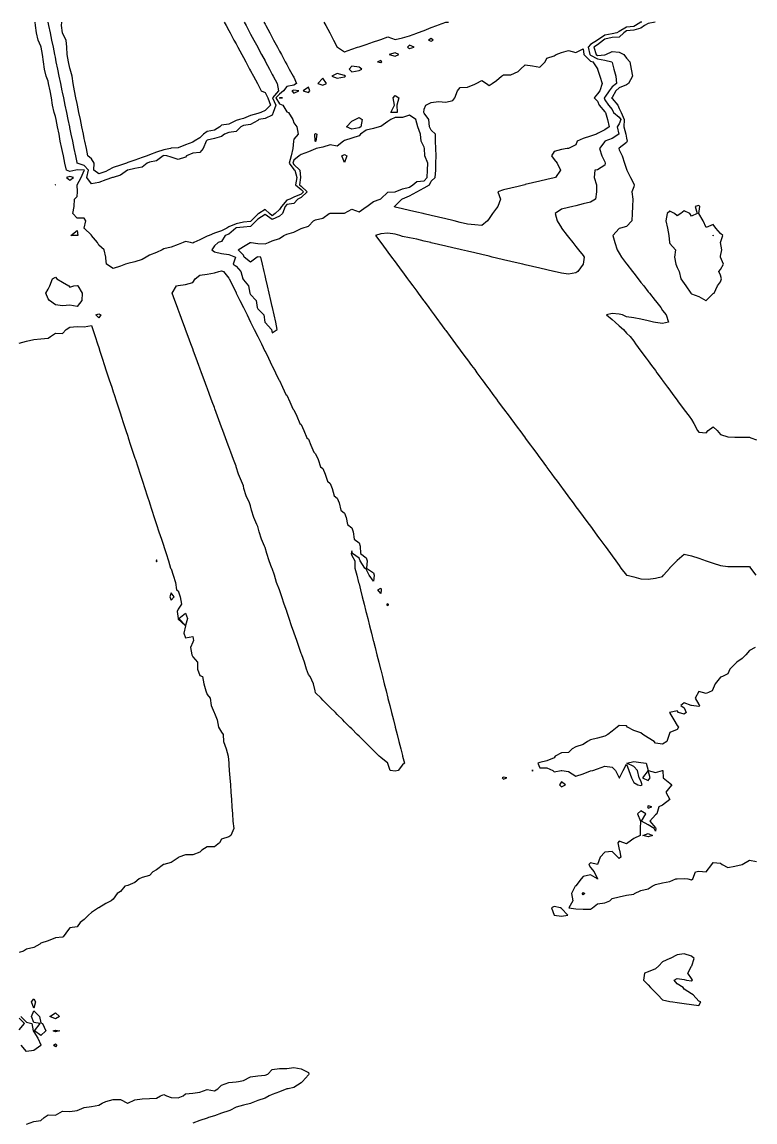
# Model space of a CAD drawing. Header units: metres. Extents: x 2681030 to 2681330, y 1246000 to 1246290.
# Drawn here: x 2681079.9 to 2681130.6, y 1246213.9 to 1246290 of the extents above; entities that cross this region are included whole.
import ezdxf

# ---------------------------------------------------------------- set-up
doc = ezdxf.new("R2010")
doc.units = ezdxf.units.M
doc.layers.add('BASIS_HOEHENLINIEN', color=8, linetype='Continuous')

msp = doc.modelspace()

# ---------------------------------------------------------------- linework, layer by layer
at = {"layer": 'BASIS_HOEHENLINIEN'}
for points, elevation in [([(2681096.67, 1246290), (2681096.75, 1246289.851), (2681096.804, 1246289.75), (2681097.073, 1246289.25), (2681097.25, 1246288.922), (2681097.343, 1246288.75), (2681097.612, 1246288.25), (2681097.75, 1246287.993), (2681097.881, 1246287.75), (2681098.15, 1246287.25), (2681098.25, 1246287.064), (2681098.419, 1246286.75), (2681098.688, 1246286.25), (2681098.75, 1246286.188), (2681098.93, 1246285.75), (2681098.75, 1246285.64), (2681098.25, 1246285.541), (2681098.025, 1246285.25), (2681097.75, 1246285.017), (2681097.506, 1246284.75), (2681097.75, 1246284.347), (2681097.992, 1246284.25), (2681098.25, 1246283.788), (2681098.378, 1246283.75), (2681098.679, 1246283.25), (2681098.75, 1246283.023), (2681098.95, 1246282.75), (2681099.05, 1246282.25), (2681098.75, 1246281.894), (2681098.718, 1246281.75), (2681098.672, 1246281.25), (2681098.567, 1246280.75), (2681098.41, 1246280.25), (2681098.75, 1246279.81), (2681098.812, 1246279.75), (2681098.952, 1246279.25), (2681098.85, 1246278.75), (2681099.25, 1246278.409), (2681099.409, 1246278.25), (2681099.25, 1246278.105), (2681098.75, 1246277.886), (2681098.475, 1246277.75), (2681098.25, 1246277.678), (2681097.893, 1246277.25), (2681097.75, 1246277.044), (2681097.45, 1246276.75), (2681097.25, 1246276.605), (2681097.067, 1246276.75), (2681096.75, 1246277.031), (2681096.311, 1246276.75), (2681096.25, 1246276.704), (2681095.787, 1246276.25), (2681095.75, 1246276.212), (2681095.25, 1246276.15), (2681094.75, 1246276.036), (2681094.25, 1246275.849), (2681094.11, 1246275.75), (2681093.75, 1246275.561), (2681093.25, 1246275.393), (2681092.896, 1246275.25), (2681092.75, 1246275.191), (2681092.25, 1246274.93), (2681091.819, 1246274.75), (2681091.75, 1246274.713), (2681091.585, 1246274.75), (2681091.25, 1246274.827), (2681091.097, 1246274.75), (2681090.75, 1246274.624), (2681090.25, 1246274.434), (2681089.75, 1246274.319), (2681089.646, 1246274.25), (2681089.25, 1246274.066), (2681088.75, 1246273.879), (2681088.528, 1246273.75), (2681088.25, 1246273.569), (2681087.75, 1246273.429), (2681087.25, 1246273.3), (2681087.106, 1246273.25), (2681086.75, 1246273.12), (2681086.25, 1246272.952), (2681085.786, 1246273.25), (2681085.75, 1246273.672), (2681085.74, 1246273.75), (2681085.627, 1246274.25), (2681085.25, 1246274.579), (2681085.154, 1246274.75), (2681084.757, 1246275.25), (2681084.75, 1246275.273), (2681084.25, 1246275.749), (2681084.229, 1246275.75), (2681084.25, 1246275.751), (2681084.362, 1246276.25), (2681084.25, 1246276.436), (2681083.75, 1246276.427), (2681083.467, 1246276.75), (2681083.546, 1246277.25), (2681083.576, 1246277.75), (2681083.75, 1246277.934), (2681083.774, 1246278.25), (2681083.764, 1246278.75), (2681084.033, 1246279.25), (2681084.25, 1246279.737), (2681084.255, 1246279.75), (2681084.25, 1246279.755), (2681083.75, 1246279.774), (2681083.672, 1246279.75), (2681083.25, 1246279.655), (2681083.018, 1246279.75), (2681082.915, 1246280.25), (2681082.812, 1246280.75), (2681082.75, 1246281.05), (2681082.695, 1246281.25), (2681082.59, 1246281.75), (2681082.503, 1246282.25), (2681082.4, 1246282.75), (2681082.297, 1246283.25), (2681082.25, 1246283.476), (2681082.163, 1246283.75), (2681082.053, 1246284.25), (2681081.979, 1246284.75), (2681081.884, 1246285.25), (2681081.781, 1246285.75), (2681081.75, 1246285.902), (2681081.621, 1246286.25), (2681081.505, 1246286.75), (2681081.432, 1246287.25), (2681081.369, 1246287.75), (2681081.266, 1246288.25), (2681081.25, 1246288.329), (2681081.061, 1246288.75), (2681080.943, 1246289.25), (2681080.873, 1246289.75), (2681080.851, 1246290)], 430), ([(2681086.206, 1246279.25), (2681085.75, 1246279.095), (2681085.25, 1246278.906), (2681084.75, 1246278.814), (2681084.415, 1246279.25), (2681084.539, 1246279.75), (2681084.25, 1246280.068), (2681083.758, 1246280.25), (2681083.75, 1246280.287), (2681083.655, 1246280.75), (2681083.552, 1246281.25), (2681083.448, 1246281.75), (2681083.345, 1246282.25), (2681083.25, 1246282.713), (2681083.242, 1246282.75), (2681083.139, 1246283.25), (2681083.036, 1246283.75), (2681082.933, 1246284.25), (2681082.83, 1246284.75), (2681082.75, 1246285.139), (2681082.727, 1246285.25), (2681082.624, 1246285.75), (2681082.521, 1246286.25), (2681082.418, 1246286.75), (2681082.315, 1246287.25), (2681082.25, 1246287.565), (2681082.212, 1246287.75), (2681082.109, 1246288.25), (2681082.006, 1246288.75), (2681081.903, 1246289.25), (2681081.8, 1246289.75), (2681081.75, 1246289.991), (2681081.748, 1246290)], 430.5), ([(2681085.9, 1246279.75), (2681085.75, 1246279.669), (2681085.25, 1246279.502), (2681084.904, 1246279.75), (2681084.944, 1246280.25), (2681084.75, 1246280.532), (2681084.497, 1246280.75), (2681084.394, 1246281.25), (2681084.291, 1246281.75), (2681084.25, 1246281.95), (2681084.188, 1246282.25), (2681084.085, 1246282.75), (2681083.982, 1246283.25), (2681083.879, 1246283.75), (2681083.785, 1246284.25), (2681083.75, 1246284.376), (2681083.673, 1246284.75), (2681083.57, 1246285.25), (2681083.471, 1246285.75), (2681083.41, 1246286.25), (2681083.274, 1246286.75), (2681083.25, 1246286.802), (2681083.158, 1246287.25), (2681083.073, 1246287.75), (2681083.048, 1246288.25), (2681082.991, 1246288.75), (2681082.75, 1246289.228), (2681082.745, 1246289.25), (2681082.683, 1246289.75), (2681082.692, 1246290)], 431), ([(2681093.932, 1246290), (2681094.066, 1246289.75), (2681094.25, 1246289.408), (2681094.335, 1246289.25), (2681094.604, 1246288.75), (2681094.75, 1246288.48), (2681094.874, 1246288.25), (2681095.143, 1246287.75), (2681095.25, 1246287.551), (2681095.412, 1246287.25), (2681095.681, 1246286.75), (2681095.75, 1246286.622), (2681095.95, 1246286.25), (2681096.219, 1246285.75), (2681096.25, 1246285.693), (2681096.488, 1246285.25), (2681096.75, 1246285.128), (2681096.944, 1246284.75), (2681097.122, 1246284.25), (2681096.75, 1246283.878), (2681096.469, 1246283.75), (2681096.25, 1246283.683), (2681095.75, 1246283.53), (2681095.25, 1246283.333), (2681094.979, 1246283.25), (2681094.75, 1246283.185), (2681094.25, 1246282.94), (2681093.75, 1246282.87), (2681093.616, 1246282.75), (2681093.25, 1246282.527), (2681092.75, 1246282.42), (2681092.49, 1246282.25), (2681092.25, 1246282.002), (2681091.844, 1246281.75), (2681091.75, 1246281.699), (2681091.25, 1246281.505), (2681090.75, 1246281.292), (2681090.25, 1246281.267), (2681090.202, 1246281.25), (2681089.75, 1246281.172), (2681089.25, 1246280.999), (2681088.75, 1246280.821), (2681088.607, 1246280.75), (2681088.25, 1246280.627), (2681087.75, 1246280.443), (2681087.25, 1246280.282), (2681087.165, 1246280.25), (2681086.75, 1246280.107), (2681086.25, 1246279.948), (2681085.9, 1246279.75)], 431), ([(2681095.301, 1246290), (2681095.435, 1246289.75), (2681095.704, 1246289.25), (2681095.75, 1246289.165), (2681095.973, 1246288.75), (2681096.243, 1246288.25), (2681096.25, 1246288.236), (2681096.512, 1246287.75), (2681096.75, 1246287.307), (2681096.781, 1246287.25), (2681097.05, 1246286.75), (2681097.25, 1246286.378), (2681097.319, 1246286.25), (2681097.588, 1246285.75), (2681097.681, 1246285.25), (2681097.264, 1246284.75), (2681097.508, 1246284.25), (2681097.321, 1246283.75), (2681097.25, 1246283.554), (2681096.75, 1246283.329), (2681096.33, 1246283.25), (2681096.25, 1246283.194), (2681095.75, 1246282.914), (2681095.25, 1246282.833), (2681095.087, 1246282.75), (2681094.75, 1246282.43), (2681094.25, 1246282.371), (2681093.938, 1246282.25), (2681093.75, 1246282.073), (2681093.25, 1246281.945), (2681092.75, 1246281.826), (2681092.675, 1246281.75), (2681092.475, 1246281.25), (2681092.25, 1246280.969), (2681091.75, 1246280.941), (2681091.324, 1246280.75), (2681091.25, 1246280.661), (2681090.75, 1246280.494), (2681090.25, 1246280.644), (2681089.947, 1246280.75), (2681089.75, 1246280.766), (2681089.707, 1246280.75), (2681089.25, 1246280.405), (2681088.75, 1246280.311), (2681088.589, 1246280.25), (2681088.25, 1246279.971), (2681087.75, 1246279.871), (2681087.25, 1246279.752), (2681087.247, 1246279.75), (2681086.75, 1246279.422), (2681086.25, 1246279.258), (2681086.206, 1246279.25)], 430.5), ([(2681100.825, 1246290), (2681100.958, 1246289.75), (2681101.225, 1246289.25), (2681101.25, 1246289.203), (2681101.492, 1246288.75), (2681101.75, 1246288.267), (2681101.76, 1246288.25), (2681102.25, 1246287.942), (2681102.75, 1246288.113), (2681103.151, 1246288.25), (2681103.25, 1246288.284), (2681103.75, 1246288.455), (2681104.25, 1246288.626), (2681104.613, 1246288.75), (2681104.75, 1246288.797), (2681105.25, 1246288.968), (2681105.75, 1246288.782), (2681106.25, 1246288.912), (2681106.75, 1246289.051), (2681107.25, 1246289.232), (2681107.304, 1246289.25), (2681107.75, 1246289.418), (2681108.25, 1246289.626), (2681108.632, 1246289.75), (2681108.75, 1246289.794), (2681109.25, 1246289.98), (2681109.436, 1246290)], 429.5), ([(2681122.8, 1246290), (2681122.75, 1246289.978), (2681122.381, 1246289.75), (2681122.25, 1246289.695), (2681121.75, 1246289.65), (2681121.25, 1246289.336), (2681121.073, 1246289.25), (2681120.75, 1246289.181), (2681120.25, 1246289.084), (2681119.756, 1246288.75), (2681119.75, 1246288.745), (2681119.25, 1246288.438), (2681119.089, 1246288.25), (2681119.206, 1246287.75), (2681119.25, 1246287.704), (2681119.75, 1246287.451), (2681120.25, 1246287.365), (2681120.73, 1246287.25), (2681120.75, 1246287.206), (2681120.878, 1246286.75), (2681121.011, 1246286.25), (2681121.048, 1246285.75), (2681120.75, 1246285.51), (2681120.559, 1246285.25), (2681120.25, 1246284.812), (2681120.195, 1246284.75), (2681120.25, 1246284.609), (2681120.507, 1246284.25), (2681120.75, 1246283.961), (2681120.847, 1246283.75), (2681121.25, 1246283.427), (2681121.35, 1246283.25), (2681121.25, 1246282.965), (2681121.114, 1246282.75), (2681121.213, 1246282.25), (2681120.75, 1246281.94), (2681120.259, 1246281.75), (2681120.25, 1246281.742), (2681119.88, 1246281.25), (2681120.054, 1246280.75), (2681120.25, 1246280.327), (2681120.281, 1246280.25), (2681120.25, 1246280.091), (2681119.75, 1246279.778), (2681119.55, 1246279.75), (2681119.506, 1246279.25), (2681119.686, 1246278.75), (2681119.668, 1246278.25), (2681119.602, 1246277.75), (2681119.25, 1246277.537), (2681118.75, 1246277.419), (2681118.25, 1246277.301), (2681118.034, 1246277.25), (2681117.75, 1246277.183), (2681117.25, 1246277.049), (2681116.81, 1246276.75), (2681116.96, 1246276.25), (2681117.25, 1246275.778), (2681117.265, 1246275.75), (2681117.654, 1246275.25), (2681117.75, 1246275.127), (2681118.044, 1246274.75), (2681118.25, 1246274.487), (2681118.435, 1246274.25), (2681118.75, 1246273.846), (2681118.825, 1246273.75), (2681118.75, 1246273.251), (2681118.749, 1246273.25), (2681118.394, 1246272.75), (2681118.25, 1246272.659), (2681117.75, 1246272.575), (2681117.25, 1246272.624), (2681116.75, 1246272.742), (2681116.716, 1246272.75), (2681116.25, 1246272.86), (2681115.75, 1246272.977), (2681115.25, 1246273.095), (2681114.75, 1246273.212), (2681114.589, 1246273.25), (2681114.25, 1246273.33), (2681113.75, 1246273.447), (2681113.25, 1246273.565), (2681112.75, 1246273.682), (2681112.463, 1246273.75), (2681112.25, 1246273.8), (2681111.75, 1246273.918), (2681111.25, 1246274.035), (2681110.75, 1246274.153), (2681110.336, 1246274.25), (2681110.25, 1246274.27), (2681109.75, 1246274.388), (2681109.25, 1246274.505), (2681108.75, 1246274.623), (2681108.25, 1246274.74), (2681108.21, 1246274.75), (2681107.75, 1246274.858), (2681107.25, 1246274.976), (2681106.75, 1246275.087), (2681106.25, 1246275.176), (2681106.083, 1246275.25), (2681105.75, 1246275.328), (2681105.25, 1246275.407), (2681104.75, 1246275.362), (2681104.391, 1246275.25), (2681104.75, 1246274.764), (2681104.761, 1246274.75), (2681105.13, 1246274.25), (2681105.25, 1246274.087), (2681105.499, 1246273.75), (2681105.75, 1246273.41), (2681105.869, 1246273.25), (2681106.238, 1246272.75), (2681106.25, 1246272.734), (2681106.607, 1246272.25), (2681106.75, 1246272.057), (2681106.976, 1246271.75), (2681107.25, 1246271.38), (2681107.346, 1246271.25), (2681107.715, 1246270.75), (2681107.75, 1246270.703), (2681108.084, 1246270.25), (2681108.25, 1246270.026), (2681108.454, 1246269.75), (2681108.75, 1246269.35), (2681108.824, 1246269.25), (2681109.193, 1246268.75), (2681109.25, 1246268.673), (2681109.562, 1246268.25), (2681109.75, 1246267.996), (2681109.932, 1246267.75), (2681110.25, 1246267.319), (2681110.301, 1246267.25), (2681110.67, 1246266.75), (2681110.75, 1246266.642), (2681111.04, 1246266.25), (2681111.25, 1246265.965), (2681111.409, 1246265.75), (2681111.75, 1246265.288), (2681111.778, 1246265.25), (2681112.147, 1246264.75), (2681112.25, 1246264.611), (2681112.517, 1246264.25), (2681112.75, 1246263.934), (2681112.886, 1246263.75), (2681113.25, 1246263.257), (2681113.255, 1246263.25), (2681113.625, 1246262.75), (2681113.75, 1246262.58), (2681113.994, 1246262.25), (2681114.25, 1246261.903), (2681114.363, 1246261.75), (2681114.733, 1246261.25), (2681114.75, 1246261.226), (2681115.102, 1246260.75), (2681115.25, 1246260.549), (2681115.471, 1246260.25), (2681115.75, 1246259.872), (2681115.84, 1246259.75), (2681116.21, 1246259.25), (2681116.25, 1246259.195), (2681116.579, 1246258.75), (2681116.75, 1246258.519), (2681116.948, 1246258.25), (2681117.25, 1246257.842), (2681117.318, 1246257.75), (2681117.687, 1246257.25), (2681117.75, 1246257.165), (2681118.056, 1246256.75), (2681118.25, 1246256.488), (2681118.426, 1246256.25), (2681118.75, 1246255.811), (2681118.795, 1246255.75), (2681119.164, 1246255.25), (2681119.25, 1246255.134), (2681119.533, 1246254.75), (2681119.75, 1246254.457), (2681119.903, 1246254.25), (2681120.25, 1246253.78), (2681120.272, 1246253.75), (2681120.642, 1246253.25), (2681120.75, 1246253.103), (2681121.011, 1246252.75), (2681121.25, 1246252.427), (2681121.364, 1246252.25), (2681121.75, 1246251.763), (2681121.791, 1246251.75), (2681122.25, 1246251.637), (2681122.75, 1246251.513), (2681123.25, 1246251.485), (2681123.75, 1246251.558), (2681124.25, 1246251.658), (2681124.313, 1246251.75), (2681124.748, 1246252.25), (2681124.75, 1246252.252), (2681125.223, 1246252.75), (2681125.25, 1246252.785), (2681125.75, 1246253.202), (2681126.25, 1246253.09), (2681126.75, 1246252.923), (2681127.25, 1246252.756), (2681127.268, 1246252.75), (2681127.75, 1246252.588), (2681128.25, 1246252.421), (2681128.75, 1246252.36), (2681129.25, 1246252.36), (2681129.75, 1246252.36), (2681130.25, 1246252.36), (2681130.334, 1246252.25), (2681130.691, 1246251.75)], 429.5), ([(2681123.723, 1246290), (2681123.25, 1246289.886), (2681122.987, 1246289.75), (2681122.75, 1246289.575), (2681122.25, 1246289.44), (2681121.75, 1246289.39), (2681121.555, 1246289.25), (2681121.25, 1246288.957), (2681120.75, 1246288.937), (2681120.25, 1246288.817), (2681120.151, 1246288.75), (2681119.75, 1246288.432), (2681119.491, 1246288.25), (2681119.647, 1246287.75), (2681119.75, 1246287.694), (2681120.25, 1246287.727), (2681120.315, 1246287.75), (2681120.75, 1246287.956), (2681121.25, 1246287.92), (2681121.576, 1246287.75), (2681121.75, 1246287.499), (2681121.983, 1246287.25), (2681122.071, 1246286.75), (2681122.159, 1246286.25), (2681121.886, 1246285.75), (2681121.75, 1246285.65), (2681121.25, 1246285.457), (2681121.01, 1246285.25), (2681120.75, 1246284.791), (2681120.724, 1246284.75), (2681120.75, 1246284.72), (2681121.151, 1246284.25), (2681121.25, 1246284.028), (2681121.38, 1246283.75), (2681121.588, 1246283.25), (2681121.576, 1246282.75), (2681121.709, 1246282.25), (2681121.75, 1246281.98), (2681121.794, 1246281.75), (2681121.75, 1246281.673), (2681121.25, 1246281.276), (2681121.214, 1246281.25), (2681121.25, 1246281.173), (2681121.45, 1246280.75), (2681121.622, 1246280.25), (2681121.75, 1246279.816), (2681121.769, 1246279.75), (2681122.021, 1246279.25), (2681122.25, 1246278.817), (2681122.285, 1246278.75), (2681122.25, 1246278.593), (2681122.118, 1246278.25), (2681122.183, 1246277.75), (2681122.166, 1246277.25), (2681122.148, 1246276.75), (2681122.131, 1246276.25), (2681121.75, 1246275.86), (2681121.338, 1246275.75), (2681121.25, 1246275.715), (2681120.813, 1246275.25), (2681120.935, 1246274.75), (2681121.104, 1246274.25), (2681121.25, 1246274.01), (2681121.398, 1246273.75), (2681121.75, 1246273.282), (2681121.771, 1246273.25), (2681122.162, 1246272.75), (2681122.25, 1246272.637), (2681122.552, 1246272.25), (2681122.75, 1246271.997), (2681122.943, 1246271.75), (2681123.25, 1246271.356), (2681123.333, 1246271.25), (2681123.724, 1246270.75), (2681123.75, 1246270.716), (2681124.114, 1246270.25), (2681124.25, 1246270.061), (2681124.488, 1246269.75), (2681124.658, 1246269.25), (2681124.25, 1246269.15), (2681123.75, 1246269.215), (2681123.61, 1246269.25), (2681123.25, 1246269.341), (2681122.75, 1246269.452), (2681122.25, 1246269.545), (2681121.75, 1246269.609), (2681121.484, 1246269.75), (2681121.25, 1246269.805), (2681120.75, 1246269.844), (2681120.372, 1246269.75), (2681120.75, 1246269.429), (2681120.961, 1246269.25), (2681121.25, 1246269.002), (2681121.547, 1246268.75), (2681121.75, 1246268.497), (2681122.011, 1246268.25), (2681122.25, 1246267.927), (2681122.381, 1246267.75), (2681122.75, 1246267.25), (2681122.75, 1246267.25), (2681123.119, 1246266.75), (2681123.25, 1246266.573), (2681123.489, 1246266.25), (2681123.75, 1246265.896), (2681123.858, 1246265.75), (2681124.227, 1246265.25), (2681124.25, 1246265.219), (2681124.597, 1246264.75), (2681124.75, 1246264.542), (2681124.966, 1246264.25), (2681125.25, 1246263.865), (2681125.335, 1246263.75), (2681125.704, 1246263.25), (2681125.75, 1246263.188), (2681126.074, 1246262.75), (2681126.25, 1246262.512), (2681126.401, 1246262.25), (2681126.65, 1246261.75), (2681126.75, 1246261.639), (2681127.25, 1246261.598), (2681127.399, 1246261.75), (2681127.75, 1246262.018), (2681128.031, 1246261.75), (2681128.25, 1246261.484), (2681128.75, 1246261.317), (2681129.25, 1246261.304), (2681129.75, 1246261.304), (2681130.25, 1246261.304), (2681130.356, 1246261.25), (2681130.75, 1246261.116)], 429), ([(2681106.75, 1246288.163), (2681107.054, 1246288.25), (2681106.75, 1246288.408), (2681106.61, 1246288.25), (2681106.75, 1246288.163)], 429.5), ([(2681108.25, 1246288.679), (2681108.374, 1246288.75), (2681108.25, 1246288.853), (2681108.067, 1246288.75), (2681108.25, 1246288.679)], 429.5), ([(2681105.75, 1246287.633), (2681105.999, 1246287.75), (2681105.75, 1246287.87), (2681105.341, 1246287.75), (2681105.75, 1246287.633)], 429.5), ([(2681112.13, 1246276.25), (2681111.75, 1246275.931), (2681111.25, 1246275.982), (2681110.75, 1246276.032), (2681110.25, 1246276.149), (2681109.821, 1246276.25), (2681109.75, 1246276.267), (2681109.25, 1246276.384), (2681108.75, 1246276.502), (2681108.25, 1246276.619), (2681107.75, 1246276.737), (2681107.694, 1246276.75), (2681107.25, 1246276.854), (2681106.75, 1246276.972), (2681106.25, 1246277.09), (2681105.75, 1246277.207), (2681105.678, 1246277.25), (2681105.75, 1246277.283), (2681106.201, 1246277.75), (2681106.25, 1246277.77), (2681106.75, 1246277.974), (2681107.25, 1246278.248), (2681107.252, 1246278.25), (2681107.75, 1246278.533), (2681108.121, 1246278.75), (2681108.25, 1246278.999), (2681108.514, 1246279.25), (2681108.563, 1246279.75), (2681108.573, 1246280.25), (2681108.594, 1246280.75), (2681108.574, 1246281.25), (2681108.552, 1246281.75), (2681108.533, 1246282.25), (2681108.25, 1246282.52), (2681108.133, 1246282.75), (2681108.07, 1246283.25), (2681107.75, 1246283.704), (2681107.729, 1246283.75), (2681107.75, 1246283.968), (2681107.87, 1246284.25), (2681108.25, 1246284.44), (2681108.75, 1246284.509), (2681109.25, 1246284.457), (2681109.75, 1246284.579), (2681109.882, 1246284.75), (2681110.054, 1246285.25), (2681110.25, 1246285.461), (2681110.75, 1246285.485), (2681111.25, 1246285.698), (2681111.347, 1246285.75), (2681111.75, 1246285.964), (2681112.062, 1246285.75), (2681112.25, 1246285.61), (2681112.462, 1246285.75), (2681112.75, 1246285.956), (2681113.108, 1246286.25), (2681113.25, 1246286.356), (2681113.75, 1246286.352), (2681114.25, 1246286.582), (2681114.424, 1246286.75), (2681114.75, 1246287.033), (2681115.25, 1246286.98), (2681115.75, 1246286.868), (2681116.123, 1246287.25), (2681116.25, 1246287.494), (2681116.75, 1246287.668), (2681116.884, 1246287.75), (2681117.25, 1246287.902), (2681117.75, 1246288.024), (2681118.25, 1246287.894), (2681118.75, 1246288.15), (2681118.81, 1246287.75), (2681119.25, 1246287.289), (2681119.424, 1246287.25), (2681119.75, 1246286.758), (2681119.753, 1246286.75), (2681119.915, 1246286.25), (2681120.065, 1246285.75), (2681119.91, 1246285.25), (2681119.75, 1246285.031), (2681119.518, 1246284.75), (2681119.75, 1246284.526), (2681119.854, 1246284.25), (2681120.25, 1246283.79), (2681120.287, 1246283.75), (2681120.435, 1246283.25), (2681120.546, 1246282.75), (2681120.25, 1246282.534), (2681119.75, 1246282.296), (2681119.668, 1246282.25), (2681119.25, 1246282.099), (2681118.75, 1246281.947), (2681118.33, 1246281.75), (2681118.25, 1246281.505), (2681117.75, 1246281.264), (2681117.653, 1246281.25), (2681117.25, 1246281.194), (2681116.75, 1246281.051), (2681116.558, 1246280.75), (2681116.75, 1246280.503), (2681116.947, 1246280.25), (2681117.188, 1246279.75), (2681116.846, 1246279.25), (2681116.75, 1246279.227), (2681116.25, 1246279.109), (2681115.75, 1246278.991), (2681115.25, 1246278.873), (2681114.75, 1246278.755), (2681114.729, 1246278.75), (2681114.25, 1246278.637), (2681113.75, 1246278.519), (2681113.25, 1246278.401), (2681112.845, 1246278.25), (2681113.028, 1246277.75), (2681112.841, 1246277.25), (2681112.75, 1246277.121), (2681112.486, 1246276.75), (2681112.25, 1246276.418), (2681112.13, 1246276.25)], 430), ([(2681103.25, 1246286.637), (2681103.451, 1246286.75), (2681103.25, 1246286.882), (2681102.75, 1246286.945), (2681102.578, 1246286.75), (2681102.75, 1246286.557), (2681103.25, 1246286.637)], 429.5), ([(2681104.75, 1246287.209), (2681104.825, 1246287.25), (2681104.75, 1246287.341), (2681104.529, 1246287.25), (2681104.75, 1246287.209)], 429.5), ([(2681100.75, 1246285.642), (2681101.002, 1246285.75), (2681100.75, 1246286.114), (2681100.395, 1246285.75), (2681100.75, 1246285.642)], 429.5), ([(2681102.25, 1246286.216), (2681102.312, 1246286.25), (2681102.25, 1246286.303), (2681101.75, 1246286.443), (2681101.373, 1246286.25), (2681101.75, 1246286.107), (2681102.25, 1246286.216)], 429.5), ([(2681098.75, 1246285.089), (2681099.079, 1246285.25), (2681098.75, 1246285.292), (2681098.6, 1246285.25), (2681098.75, 1246285.089)], 429.5), ([(2681099.75, 1246285.121), (2681099.85, 1246285.25), (2681099.75, 1246285.498), (2681099.389, 1246285.25), (2681099.75, 1246285.121)], 429.5), ([(2681097.75, 1246284.745), (2681097.956, 1246284.75), (2681097.75, 1246284.753), (2681097.747, 1246284.75), (2681097.75, 1246284.745)], 429.5), ([(2681105.893, 1246283.75), (2681105.75, 1246283.741), (2681105.451, 1246283.75), (2681105.698, 1246284.25), (2681105.617, 1246284.75), (2681105.75, 1246284.908), (2681105.996, 1246284.75), (2681105.861, 1246284.25), (2681105.893, 1246283.75)], 430), ([(2681097.25, 1246268.518), (2681097.591, 1246268.75), (2681097.501, 1246269.25), (2681097.385, 1246269.75), (2681097.269, 1246270.25), (2681097.25, 1246270.331), (2681097.153, 1246270.75), (2681097.036, 1246271.25), (2681096.92, 1246271.75), (2681096.804, 1246272.25), (2681096.75, 1246272.483), (2681096.688, 1246272.75), (2681096.571, 1246273.25), (2681096.455, 1246273.75), (2681096.25, 1246273.768), (2681096.205, 1246273.75), (2681095.75, 1246273.393), (2681095.316, 1246273.75), (2681095.25, 1246273.874), (2681094.895, 1246274.25), (2681095.25, 1246274.481), (2681095.723, 1246274.75), (2681095.75, 1246274.76), (2681095.784, 1246274.75), (2681096.25, 1246274.682), (2681096.75, 1246274.668), (2681097.001, 1246274.75), (2681097.25, 1246274.874), (2681097.75, 1246275.035), (2681098.058, 1246275.25), (2681098.25, 1246275.334), (2681098.75, 1246275.46), (2681099.25, 1246275.728), (2681099.311, 1246275.75), (2681099.75, 1246275.889), (2681100.113, 1246276.25), (2681100.25, 1246276.325), (2681100.75, 1246276.444), (2681101.186, 1246276.75), (2681101.25, 1246276.789), (2681101.75, 1246276.773), (2681102.25, 1246276.792), (2681102.75, 1246277.068), (2681103.25, 1246276.887), (2681103.75, 1246277.227), (2681103.796, 1246277.25), (2681104.25, 1246277.585), (2681104.703, 1246277.75), (2681104.75, 1246277.77), (2681105.25, 1246278.225), (2681105.75, 1246278.248), (2681105.758, 1246278.25), (2681106.25, 1246278.467), (2681106.75, 1246278.575), (2681106.965, 1246278.75), (2681107.25, 1246278.964), (2681107.75, 1246279.011), (2681107.953, 1246279.25), (2681107.994, 1246279.75), (2681108.01, 1246280.25), (2681107.813, 1246280.75), (2681107.79, 1246281.25), (2681107.75, 1246281.35), (2681107.56, 1246281.75), (2681107.507, 1246282.25), (2681107.321, 1246282.75), (2681107.25, 1246283), (2681107.182, 1246283.25), (2681106.75, 1246283.563), (2681106.25, 1246283.406), (2681105.75, 1246283.39), (2681105.442, 1246283.25), (2681105.25, 1246283.12), (2681104.75, 1246282.78), (2681104.637, 1246282.75), (2681104.25, 1246282.637), (2681103.75, 1246282.525), (2681103.357, 1246282.25), (2681103.25, 1246282.132), (2681102.75, 1246281.969), (2681102.25, 1246281.797), (2681102.185, 1246281.75), (2681101.75, 1246281.421), (2681101.25, 1246281.51), (2681100.75, 1246281.349), (2681100.28, 1246281.25), (2681100.25, 1246281.239), (2681099.75, 1246281.016), (2681099.25, 1246280.837), (2681099.122, 1246280.75), (2681098.75, 1246280.437), (2681098.667, 1246280.25), (2681098.75, 1246280.143), (2681099.152, 1246279.75), (2681099.207, 1246279.25), (2681099.145, 1246278.75), (2681099.25, 1246278.66), (2681099.659, 1246278.25), (2681099.25, 1246277.877), (2681099.029, 1246277.75), (2681098.75, 1246277.443), (2681098.25, 1246277.385), (2681098.137, 1246277.25), (2681097.961, 1246276.75), (2681097.75, 1246276.578), (2681097.25, 1246276.343), (2681096.75, 1246276.695), (2681096.25, 1246276.363), (2681096.135, 1246276.25), (2681095.75, 1246275.85), (2681095.25, 1246275.805), (2681094.75, 1246275.763), (2681094.722, 1246275.75), (2681094.25, 1246275.328), (2681094.003, 1246275.25), (2681093.75, 1246274.818), (2681093.507, 1246274.75), (2681093.25, 1246274.532), (2681093.081, 1246274.25), (2681093.25, 1246274.117), (2681093.75, 1246273.992), (2681094.25, 1246273.929), (2681094.705, 1246273.75), (2681094.537, 1246273.25), (2681094.75, 1246273.11), (2681095.085, 1246272.75), (2681095.213, 1246272.25), (2681095.25, 1246272.176), (2681095.605, 1246271.75), (2681095.708, 1246271.25), (2681095.75, 1246271.166), (2681096.128, 1246270.75), (2681096.211, 1246270.25), (2681096.25, 1246270.17), (2681096.656, 1246269.75), (2681096.742, 1246269.25), (2681096.75, 1246269.232), (2681097.202, 1246268.75), (2681097.25, 1246268.518)], 429.5), ([(2681103.369, 1246282.75), (2681103.25, 1246282.673), (2681102.75, 1246282.594), (2681102.39, 1246282.75), (2681102.75, 1246283.137), (2681102.983, 1246283.25), (2681103.25, 1246283.404), (2681103.458, 1246283.25), (2681103.369, 1246282.75)], 430), ([(2681100.261, 1246281.75), (2681100.25, 1246281.749), (2681100.223, 1246281.75), (2681100.206, 1246282.25), (2681100.25, 1246282.29), (2681100.336, 1246282.25), (2681100.261, 1246281.75)], 430), ([(2681102.397, 1246280.75), (2681102.25, 1246280.283), (2681102.067, 1246280.75), (2681102.25, 1246280.838), (2681102.397, 1246280.75)], 429.5), ([(2681083.25, 1246279.066), (2681083.508, 1246279.25), (2681083.25, 1246279.311), (2681083.026, 1246279.25), (2681083.25, 1246279.066)], 429.5), ([(2681082.25, 1246278.744), (2681082.262, 1246278.75), (2681082.25, 1246278.759), (2681082.241, 1246278.75), (2681082.25, 1246278.744)], 429.5), ([(2681127.25, 1246270.741), (2681127.256, 1246270.75), (2681127.75, 1246271.222), (2681127.806, 1246271.25), (2681128.034, 1246271.75), (2681128.25, 1246272.039), (2681128.323, 1246272.25), (2681128.25, 1246272.499), (2681128.145, 1246272.75), (2681128.25, 1246272.893), (2681128.468, 1246273.25), (2681128.25, 1246273.732), (2681128.242, 1246273.75), (2681128.25, 1246273.801), (2681128.337, 1246274.25), (2681128.259, 1246274.75), (2681128.417, 1246275.25), (2681128.25, 1246275.374), (2681127.933, 1246275.75), (2681127.75, 1246276.01), (2681127.25, 1246275.801), (2681127.054, 1246276.25), (2681126.765, 1246276.75), (2681126.814, 1246277.25), (2681126.75, 1246277.316), (2681126.501, 1246277.25), (2681126.63, 1246276.75), (2681126.25, 1246276.582), (2681126.132, 1246276.75), (2681125.75, 1246276.941), (2681125.499, 1246276.75), (2681125.25, 1246276.603), (2681125.077, 1246276.75), (2681124.75, 1246276.913), (2681124.572, 1246276.75), (2681124.465, 1246276.25), (2681124.593, 1246275.75), (2681124.686, 1246275.25), (2681124.728, 1246274.75), (2681124.75, 1246274.682), (2681125.141, 1246274.25), (2681125.073, 1246273.75), (2681125.155, 1246273.25), (2681125.25, 1246273.026), (2681125.397, 1246272.75), (2681125.515, 1246272.25), (2681125.75, 1246271.911), (2681125.847, 1246271.75), (2681126.194, 1246271.25), (2681126.25, 1246271.209), (2681126.75, 1246271.029), (2681127.24, 1246270.75), (2681127.25, 1246270.741)], 428.5), ([(2681083.793, 1246275.25), (2681083.75, 1246275.232), (2681083.322, 1246275.25), (2681083.75, 1246275.59), (2681083.793, 1246275.25)], 430), ([(2681127.767, 1246275.25), (2681127.75, 1246275.217), (2681127.745, 1246275.25), (2681127.75, 1246275.26), (2681127.767, 1246275.25)], 428.5), ([(2681084.075, 1246270.75), (2681083.75, 1246270.333), (2681083.25, 1246270.414), (2681082.75, 1246270.387), (2681082.25, 1246270.444), (2681081.841, 1246270.75), (2681081.75, 1246270.862), (2681081.584, 1246271.25), (2681081.75, 1246271.528), (2681081.873, 1246271.75), (2681082.057, 1246272.25), (2681082.25, 1246272.362), (2681082.349, 1246272.25), (2681082.75, 1246272.002), (2681083.188, 1246271.75), (2681083.25, 1246271.671), (2681083.52, 1246271.75), (2681083.75, 1246271.783), (2681083.797, 1246271.75), (2681084.102, 1246271.25), (2681084.075, 1246270.75)], 430), ([(2681105.962, 1246238.25), (2681105.75, 1246238.214), (2681105.399, 1246238.25), (2681105.25, 1246238.737), (2681105.237, 1246238.75), (2681104.75, 1246239.144), (2681104.643, 1246239.25), (2681104.25, 1246239.64), (2681104.139, 1246239.75), (2681103.75, 1246240.136), (2681103.635, 1246240.25), (2681103.25, 1246240.632), (2681103.131, 1246240.75), (2681102.75, 1246241.128), (2681102.627, 1246241.25), (2681102.25, 1246241.623), (2681102.122, 1246241.75), (2681101.75, 1246242.119), (2681101.618, 1246242.25), (2681101.25, 1246242.615), (2681101.114, 1246242.75), (2681100.75, 1246243.111), (2681100.625, 1246243.25), (2681100.25, 1246243.622), (2681100.226, 1246243.75), (2681100.106, 1246244.25), (2681099.862, 1246244.75), (2681099.75, 1246244.879), (2681099.624, 1246245.25), (2681099.489, 1246245.75), (2681099.301, 1246246.25), (2681099.25, 1246246.346), (2681099.11, 1246246.75), (2681098.942, 1246247.25), (2681098.774, 1246247.75), (2681098.75, 1246247.811), (2681098.592, 1246248.25), (2681098.43, 1246248.75), (2681098.259, 1246249.25), (2681098.25, 1246249.278), (2681098.072, 1246249.75), (2681097.918, 1246250.25), (2681097.75, 1246250.744), (2681097.747, 1246250.75), (2681097.552, 1246251.25), (2681097.407, 1246251.75), (2681097.25, 1246252.21), (2681097.231, 1246252.25), (2681097.029, 1246252.75), (2681096.882, 1246253.25), (2681096.75, 1246253.668), (2681096.712, 1246253.75), (2681096.504, 1246254.25), (2681096.355, 1246254.75), (2681096.25, 1246255.113), (2681096.191, 1246255.25), (2681095.977, 1246255.75), (2681095.825, 1246256.25), (2681095.75, 1246256.541), (2681095.668, 1246256.75), (2681095.446, 1246257.25), (2681095.293, 1246257.75), (2681095.25, 1246257.926), (2681095.13, 1246258.25), (2681094.913, 1246258.75), (2681094.758, 1246259.25), (2681094.75, 1246259.281), (2681094.577, 1246259.75), (2681094.375, 1246260.25), (2681094.25, 1246260.636), (2681094.208, 1246260.75), (2681094.024, 1246261.25), (2681093.833, 1246261.75), (2681093.75, 1246261.991), (2681093.655, 1246262.25), (2681093.47, 1246262.75), (2681093.286, 1246263.25), (2681093.25, 1246263.347), (2681093.101, 1246263.75), (2681092.917, 1246264.25), (2681092.75, 1246264.702), (2681092.732, 1246264.75), (2681092.548, 1246265.25), (2681092.363, 1246265.75), (2681092.25, 1246266.057), (2681092.179, 1246266.25), (2681091.995, 1246266.75), (2681091.81, 1246267.25), (2681091.75, 1246267.414), (2681091.626, 1246267.75), (2681091.441, 1246268.25), (2681091.257, 1246268.75), (2681091.25, 1246268.769), (2681091.072, 1246269.25), (2681090.888, 1246269.75), (2681090.75, 1246270.124), (2681090.703, 1246270.25), (2681090.519, 1246270.75), (2681090.334, 1246271.25), (2681090.617, 1246271.75), (2681090.75, 1246271.775), (2681091.25, 1246271.848), (2681091.75, 1246271.994), (2681091.907, 1246272.25), (2681092.25, 1246272.493), (2681092.75, 1246272.557), (2681093.25, 1246272.663), (2681093.554, 1246272.75), (2681093.75, 1246272.802), (2681093.878, 1246272.75), (2681094.25, 1246272.283), (2681094.267, 1246272.25), (2681094.514, 1246271.75), (2681094.75, 1246271.274), (2681094.762, 1246271.25), (2681095.009, 1246270.75), (2681095.25, 1246270.264), (2681095.257, 1246270.25), (2681095.505, 1246269.75), (2681095.75, 1246269.254), (2681095.752, 1246269.25), (2681096, 1246268.75), (2681096.244, 1246268.25), (2681096.25, 1246268.245), (2681096.495, 1246267.75), (2681096.734, 1246267.25), (2681096.75, 1246267.235), (2681096.988, 1246266.75), (2681097.222, 1246266.25), (2681097.25, 1246266.224), (2681097.479, 1246265.75), (2681097.708, 1246265.25), (2681097.75, 1246265.212), (2681097.969, 1246264.75), (2681098.194, 1246264.25), (2681098.25, 1246264.2), (2681098.459, 1246263.75), (2681098.678, 1246263.25), (2681098.75, 1246263.187), (2681098.948, 1246262.75), (2681099.16, 1246262.25), (2681099.25, 1246262.172), (2681099.437, 1246261.75), (2681099.64, 1246261.25), (2681099.75, 1246261.156), (2681099.926, 1246260.75), (2681100.118, 1246260.25), (2681100.25, 1246260.139), (2681100.414, 1246259.75), (2681100.593, 1246259.25), (2681100.75, 1246259.12), (2681100.902, 1246258.75), (2681101.064, 1246258.25), (2681101.25, 1246258.099), (2681101.389, 1246257.75), (2681101.53, 1246257.25), (2681101.75, 1246257.076), (2681101.876, 1246256.75), (2681101.994, 1246256.25), (2681102.25, 1246256.05), (2681102.362, 1246255.75), (2681102.453, 1246255.25), (2681102.75, 1246255.021), (2681102.848, 1246254.75), (2681102.904, 1246254.25), (2681103.25, 1246253.989), (2681103.333, 1246253.75), (2681103.346, 1246253.25), (2681103.75, 1246252.952), (2681103.817, 1246252.75), (2681103.777, 1246252.25), (2681104.25, 1246251.91), (2681104.301, 1246251.75), (2681104.25, 1246251.345), (2681103.95, 1246251.75), (2681103.75, 1246252.174), (2681103.662, 1246252.25), (2681103.336, 1246252.75), (2681103.25, 1246252.936), (2681102.809, 1246253.25), (2681102.75, 1246253.435), (2681102.719, 1246253.25), (2681102.75, 1246253.127), (2681102.954, 1246252.75), (2681102.972, 1246252.25), (2681103.098, 1246251.75), (2681103.225, 1246251.25), (2681103.25, 1246251.151), (2681103.351, 1246250.75), (2681103.478, 1246250.25), (2681103.604, 1246249.75), (2681103.73, 1246249.25), (2681103.75, 1246249.172), (2681103.857, 1246248.75), (2681103.983, 1246248.25), (2681104.11, 1246247.75), (2681104.236, 1246247.25), (2681104.25, 1246247.196), (2681104.362, 1246246.75), (2681104.489, 1246246.25), (2681104.615, 1246245.75), (2681104.742, 1246245.25), (2681104.75, 1246245.217), (2681104.868, 1246244.75), (2681104.994, 1246244.25), (2681105.121, 1246243.75), (2681105.247, 1246243.25), (2681105.25, 1246243.238), (2681105.374, 1246242.75), (2681105.5, 1246242.25), (2681105.626, 1246241.75), (2681105.75, 1246241.262), (2681105.753, 1246241.25), (2681105.879, 1246240.75), (2681106.006, 1246240.25), (2681106.132, 1246239.75), (2681106.25, 1246239.283), (2681106.258, 1246239.25), (2681106.385, 1246238.75), (2681106.25, 1246238.638), (2681105.962, 1246238.25)], 430), ([(2681085.384, 1246269.75), (2681085.25, 1246269.543), (2681085.058, 1246269.75), (2681085.25, 1246269.825), (2681085.384, 1246269.75)], 430), ([(2681079.75, 1246267.79), (2681080.25, 1246267.942), (2681080.75, 1246268.048), (2681081.25, 1246268.088), (2681081.75, 1246268.133), (2681081.92, 1246268.25), (2681082.25, 1246268.48), (2681082.75, 1246268.468), (2681082.985, 1246268.75), (2681083.25, 1246268.896), (2681083.75, 1246268.948), (2681084.25, 1246268.927), (2681084.75, 1246269.014), (2681084.836, 1246268.75), (2681085, 1246268.25), (2681085.163, 1246267.75), (2681085.25, 1246267.485), (2681085.327, 1246267.25), (2681085.491, 1246266.75), (2681085.654, 1246266.25), (2681085.75, 1246265.956), (2681085.817, 1246265.75), (2681085.981, 1246265.25), (2681086.145, 1246264.75), (2681086.25, 1246264.428), (2681086.308, 1246264.25), (2681086.472, 1246263.75), (2681086.635, 1246263.25), (2681086.75, 1246262.899), (2681086.799, 1246262.75), (2681086.962, 1246262.25), (2681087.126, 1246261.75), (2681087.25, 1246261.37), (2681087.289, 1246261.25), (2681087.453, 1246260.75), (2681087.616, 1246260.25), (2681087.75, 1246259.842), (2681087.78, 1246259.75), (2681087.944, 1246259.25), (2681088.107, 1246258.75), (2681088.25, 1246258.313), (2681088.27, 1246258.25), (2681088.434, 1246257.75), (2681088.598, 1246257.25), (2681088.75, 1246256.784), (2681088.761, 1246256.75), (2681088.925, 1246256.25), (2681089.088, 1246255.75), (2681089.25, 1246255.255), (2681089.252, 1246255.25), (2681089.415, 1246254.75), (2681089.579, 1246254.25), (2681089.741, 1246253.75), (2681089.75, 1246253.727), (2681089.906, 1246253.25), (2681090.069, 1246252.75), (2681090.218, 1246252.25), (2681090.25, 1246252.198), (2681090.396, 1246251.75), (2681090.559, 1246251.25), (2681090.637, 1246250.75), (2681090.75, 1246250.669), (2681090.887, 1246250.25), (2681090.966, 1246249.75), (2681090.75, 1246249.401), (2681090.679, 1246249.25), (2681090.74, 1246248.75), (2681090.75, 1246248.724), (2681091.24, 1246248.25), (2681091.124, 1246247.75), (2681091.25, 1246247.421), (2681091.75, 1246247.526), (2681091.814, 1246247.25), (2681091.75, 1246247.121), (2681091.59, 1246246.75), (2681091.699, 1246246.25), (2681091.75, 1246246.118), (2681092.075, 1246245.75), (2681092.083, 1246245.25), (2681092.25, 1246244.815), (2681092.421, 1246244.75), (2681092.514, 1246244.25), (2681092.651, 1246243.75), (2681092.75, 1246243.512), (2681092.952, 1246243.25), (2681093.034, 1246242.75), (2681093.224, 1246242.25), (2681093.25, 1246242.209), (2681093.449, 1246241.75), (2681093.541, 1246241.25), (2681093.75, 1246240.906), (2681093.857, 1246240.75), (2681093.88, 1246240.25), (2681094.064, 1246239.75), (2681094.206, 1246239.25), (2681094.242, 1246238.75), (2681094.25, 1246238.636), (2681094.279, 1246238.25), (2681094.315, 1246237.75), (2681094.351, 1246237.25), (2681094.387, 1246236.75), (2681094.423, 1246236.25), (2681094.46, 1246235.75), (2681094.496, 1246235.25), (2681094.532, 1246234.75), (2681094.589, 1246234.25), (2681094.389, 1246233.75), (2681094.25, 1246233.67), (2681093.75, 1246233.508), (2681093.595, 1246233.25), (2681093.25, 1246232.98), (2681092.75, 1246232.977), (2681092.388, 1246232.75), (2681092.25, 1246232.616), (2681091.75, 1246232.412), (2681091.25, 1246232.409), (2681090.78, 1246232.25), (2681090.75, 1246232.221), (2681090.25, 1246231.899), (2681089.75, 1246231.761), (2681089.736, 1246231.75), (2681089.25, 1246231.383), (2681088.996, 1246231.25), (2681088.75, 1246230.986), (2681088.25, 1246230.842), (2681088.047, 1246230.75), (2681087.75, 1246230.511), (2681087.25, 1246230.309), (2681087.048, 1246230.25), (2681086.75, 1246229.892), (2681086.532, 1246229.75), (2681086.25, 1246229.351), (2681086.107, 1246229.25), (2681085.75, 1246229.061), (2681085.25, 1246228.765), (2681085.24, 1246228.75), (2681084.75, 1246228.439), (2681084.538, 1246228.25), (2681084.25, 1246227.947), (2681083.966, 1246227.75), (2681083.75, 1246227.454), (2681083.25, 1246227.373), (2681083.149, 1246227.25), (2681082.778, 1246226.75), (2681082.75, 1246226.735), (2681082.25, 1246226.693), (2681081.75, 1246226.468), (2681081.25, 1246226.307), (2681081.184, 1246226.25), (2681080.75, 1246226.02), (2681080.25, 1246225.89), (2681080.034, 1246225.75), (2681079.75, 1246225.672)], 430), ([(2681089.25, 1246252.681), (2681089.294, 1246252.75), (2681089.25, 1246252.821), (2681089.226, 1246252.75), (2681089.25, 1246252.681)], 430), ([(2681090.25, 1246250.027), (2681090.476, 1246250.25), (2681090.25, 1246250.528), (2681090.164, 1246250.25), (2681090.25, 1246250.027)], 430), ([(2681104.784, 1246250.75), (2681104.75, 1246250.488), (2681104.56, 1246250.75), (2681104.75, 1246250.862), (2681104.784, 1246250.75)], 430), ([(2681105.266, 1246249.75), (2681105.25, 1246249.632), (2681105.166, 1246249.75), (2681105.25, 1246249.805), (2681105.266, 1246249.75)], 430), ([(2681091.378, 1246248.75), (2681091.25, 1246248.269), (2681090.798, 1246248.75), (2681091.25, 1246249.14), (2681091.378, 1246248.75)], 430), ([(2681130.66, 1246246.75), (2681130.25, 1246246.542), (2681129.993, 1246246.25), (2681129.75, 1246245.998), (2681129.393, 1246245.75), (2681129.25, 1246245.594), (2681128.909, 1246245.25), (2681128.75, 1246244.929), (2681128.398, 1246244.75), (2681128.25, 1246244.711), (2681127.876, 1246244.25), (2681127.75, 1246243.913), (2681127.673, 1246243.75), (2681127.25, 1246243.575), (2681126.75, 1246243.713), (2681126.494, 1246243.25), (2681126.75, 1246242.822), (2681126.813, 1246242.75), (2681126.75, 1246242.685), (2681126.25, 1246242.746), (2681126.226, 1246242.75), (2681125.75, 1246242.938), (2681125.513, 1246242.75), (2681125.75, 1246242.577), (2681125.876, 1246242.25), (2681125.75, 1246242.151), (2681125.339, 1246242.25), (2681125.25, 1246242.385), (2681124.75, 1246242.272), (2681124.733, 1246242.25), (2681124.75, 1246242.225), (2681125.016, 1246241.75), (2681125.25, 1246241.367), (2681125.354, 1246241.25), (2681125.25, 1246241.08), (2681124.75, 1246240.886), (2681124.694, 1246240.75), (2681124.535, 1246240.25), (2681124.25, 1246240.081), (2681123.75, 1246240.152), (2681123.665, 1246240.25), (2681123.25, 1246240.51), (2681122.871, 1246240.75), (2681122.75, 1246240.861), (2681122.25, 1246241.023), (2681121.817, 1246241.25), (2681121.75, 1246241.328), (2681121.25, 1246241.357), (2681121.109, 1246241.25), (2681120.75, 1246240.967), (2681120.455, 1246240.75), (2681120.25, 1246240.618), (2681119.75, 1246240.477), (2681119.25, 1246240.362), (2681119.044, 1246240.25), (2681118.75, 1246240.057), (2681118.25, 1246239.892), (2681117.993, 1246239.75), (2681117.75, 1246239.493), (2681117.25, 1246239.474), (2681116.822, 1246239.25), (2681116.75, 1246239.123), (2681116.25, 1246238.91), (2681115.75, 1246238.812), (2681115.624, 1246238.75), (2681115.75, 1246238.437), (2681116.25, 1246238.436), (2681116.652, 1246238.25), (2681116.75, 1246238.151), (2681117.235, 1246238.25), (2681117.25, 1246238.252), (2681117.268, 1246238.25), (2681117.75, 1246238.179), (2681118.25, 1246237.856), (2681118.75, 1246238.024), (2681119.25, 1246238.226), (2681119.424, 1246238.25), (2681119.75, 1246238.373), (2681120.25, 1246238.543), (2681120.75, 1246238.476), (2681120.995, 1246238.25), (2681121.241, 1246237.75), (2681121.25, 1246237.74), (2681121.265, 1246237.75), (2681121.527, 1246238.25), (2681121.75, 1246238.696), (2681121.909, 1246238.25), (2681122.095, 1246237.75), (2681122.25, 1246237.424), (2681122.534, 1246237.25), (2681122.75, 1246237.213), (2681122.824, 1246237.25), (2681122.75, 1246237.531), (2681122.63, 1246237.75), (2681122.521, 1246238.25), (2681122.25, 1246238.526), (2681121.782, 1246238.75), (2681122.25, 1246238.878), (2681122.75, 1246238.815), (2681123.106, 1246238.75), (2681123.25, 1246238.25), (2681123.25, 1246238.25), (2681123.75, 1246238.105), (2681124.243, 1246238.25), (2681124.25, 1246238.255), (2681124.255, 1246238.25), (2681124.283, 1246237.75), (2681124.75, 1246237.38), (2681124.895, 1246237.25), (2681124.75, 1246237.103), (2681124.477, 1246236.75), (2681124.737, 1246236.25), (2681124.25, 1246235.85), (2681123.981, 1246235.75), (2681123.848, 1246235.25), (2681123.75, 1246235.195), (2681123.364, 1246234.75), (2681123.75, 1246234.276), (2681123.788, 1246234.25), (2681123.75, 1246234.047), (2681123.669, 1246234.25), (2681123.25, 1246234.497), (2681122.777, 1246234.75), (2681123.078, 1246235.25), (2681122.75, 1246235.465), (2681122.51, 1246235.25), (2681122.727, 1246234.75), (2681122.693, 1246234.25), (2681122.69, 1246233.75), (2681122.25, 1246233.552), (2681121.837, 1246233.25), (2681121.75, 1246233.185), (2681121.566, 1246233.25), (2681121.25, 1246233.355), (2681121.154, 1246233.25), (2681121.25, 1246232.779), (2681121.258, 1246232.75), (2681121.365, 1246232.25), (2681121.25, 1246232.167), (2681121.144, 1246232.25), (2681120.75, 1246232.656), (2681120.25, 1246232.606), (2681119.939, 1246232.25), (2681119.753, 1246231.75), (2681119.75, 1246231.741), (2681119.74, 1246231.75), (2681119.25, 1246231.877), (2681119.149, 1246231.75), (2681119.25, 1246231.539), (2681119.525, 1246231.25), (2681119.75, 1246230.756), (2681119.754, 1246230.75), (2681119.75, 1246230.748), (2681119.746, 1246230.75), (2681119.25, 1246231.045), (2681118.75, 1246230.932), (2681118.604, 1246230.75), (2681118.25, 1246230.272), (2681118.208, 1246230.25), (2681117.945, 1246229.75), (2681118.049, 1246229.25), (2681117.764, 1246228.75), (2681118.25, 1246228.682), (2681118.75, 1246228.673), (2681119.25, 1246228.665), (2681119.395, 1246228.75), (2681119.75, 1246229.043), (2681120.25, 1246229.108), (2681120.587, 1246229.25), (2681120.75, 1246229.412), (2681121.25, 1246229.519), (2681121.75, 1246229.639), (2681122.25, 1246229.7), (2681122.314, 1246229.75), (2681122.75, 1246229.953), (2681123.25, 1246230.077), (2681123.524, 1246230.25), (2681123.75, 1246230.363), (2681124.25, 1246230.478), (2681124.75, 1246230.576), (2681125.163, 1246230.75), (2681125.25, 1246230.768), (2681125.75, 1246230.779), (2681125.99, 1246230.75), (2681126.25, 1246230.702), (2681126.331, 1246230.75), (2681126.528, 1246231.25), (2681126.75, 1246231.285), (2681127.25, 1246231.252), (2681127.657, 1246231.75), (2681127.75, 1246231.892), (2681128.25, 1246231.845), (2681128.362, 1246231.75), (2681128.75, 1246231.549), (2681129.25, 1246231.628), (2681129.75, 1246231.747), (2681129.761, 1246231.75), (2681130.25, 1246232.047), (2681130.75, 1246231.968)], 429.5), ([(2681115.25, 1246238.234), (2681115.285, 1246238.25), (2681115.25, 1246238.257), (2681115.193, 1246238.25), (2681115.25, 1246238.234)], 429.5), ([(2681123.25, 1246237.569), (2681123.38, 1246237.75), (2681123.25, 1246238.25), (2681122.847, 1246237.75), (2681123.25, 1246237.569)], 429.5), ([(2681113.25, 1246237.642), (2681113.481, 1246237.75), (2681113.25, 1246237.788), (2681113.16, 1246237.75), (2681113.25, 1246237.642)], 429.5), ([(2681117.25, 1246237.118), (2681117.526, 1246237.25), (2681117.25, 1246237.467), (2681117.112, 1246237.25), (2681117.25, 1246237.118)], 429.5), ([(2681123.25, 1246235.651), (2681123.511, 1246235.75), (2681123.25, 1246235.805), (2681123.205, 1246235.75), (2681123.25, 1246235.651)], 429.5), ([(2681123.552, 1246233.75), (2681123.25, 1246233.66), (2681122.878, 1246233.75), (2681123.25, 1246233.901), (2681123.552, 1246233.75)], 429.5), ([(2681118.863, 1246229.75), (2681118.75, 1246229.655), (2681118.688, 1246229.75), (2681118.75, 1246229.814), (2681118.863, 1246229.75)], 429.5), ([(2681117.25, 1246228.176), (2681117.693, 1246228.25), (2681117.25, 1246228.714), (2681117.192, 1246228.75), (2681116.75, 1246228.845), (2681116.574, 1246228.75), (2681116.75, 1246228.252), (2681116.751, 1246228.25), (2681117.25, 1246228.176)], 429.5), ([(2681126.75, 1246221.998), (2681126.889, 1246222.25), (2681126.75, 1246222.297), (2681126.361, 1246222.75), (2681126.25, 1246222.821), (2681125.75, 1246223.134), (2681125.675, 1246223.25), (2681125.25, 1246223.496), (2681125.038, 1246223.75), (2681125.25, 1246223.86), (2681125.75, 1246223.807), (2681125.898, 1246223.75), (2681126.25, 1246223.709), (2681126.32, 1246223.75), (2681126.25, 1246223.865), (2681125.997, 1246224.25), (2681126.25, 1246224.715), (2681126.271, 1246224.75), (2681126.439, 1246225.25), (2681126.25, 1246225.42), (2681125.75, 1246225.578), (2681125.25, 1246225.51), (2681124.772, 1246225.25), (2681124.75, 1246225.244), (2681124.25, 1246225.017), (2681123.982, 1246224.75), (2681123.75, 1246224.534), (2681123.25, 1246224.338), (2681123.005, 1246224.25), (2681122.929, 1246223.75), (2681123.25, 1246223.423), (2681123.42, 1246223.25), (2681123.75, 1246222.914), (2681123.912, 1246222.75), (2681124.25, 1246222.406), (2681124.75, 1246222.279), (2681124.957, 1246222.25), (2681125.25, 1246222.209), (2681125.75, 1246222.139), (2681126.25, 1246222.069), (2681126.75, 1246221.998)], 429.5), ([(2681080.885, 1246222.25), (2681080.75, 1246221.829), (2681080.599, 1246222.25), (2681080.75, 1246222.457), (2681080.885, 1246222.25)], 430), ([(2681081.594, 1246220.25), (2681081.25, 1246219.932), (2681080.799, 1246220.25), (2681081.187, 1246220.75), (2681080.75, 1246220.84), (2681080.608, 1246221.25), (2681080.75, 1246221.624), (2681081.148, 1246221.25), (2681081.25, 1246220.805), (2681081.359, 1246220.75), (2681081.594, 1246220.25)], 430), ([(2681082.532, 1246221.25), (2681082.25, 1246221.083), (2681081.867, 1246221.25), (2681082.25, 1246221.496), (2681082.532, 1246221.25)], 430), ([(2681079.75, 1246220.315), (2681080.123, 1246220.75), (2681079.75, 1246221.12)], 430), ([(2681079.857, 1246221.25), (2681080.25, 1246220.854), (2681080.626, 1246220.75), (2681080.712, 1246220.25), (2681080.75, 1246220.191), (2681081.044, 1246219.75), (2681081.25, 1246219.29), (2681081.272, 1246219.25), (2681081.25, 1246219.235), (2681080.75, 1246218.882), (2681080.25, 1246218.835), (2681079.887, 1246219.25)], 430), ([(2681082.565, 1246220.25), (2681082.25, 1246220.183), (2681082.088, 1246220.25), (2681082.25, 1246220.295), (2681082.565, 1246220.25)], 430), ([(2681082.341, 1246219.25), (2681082.25, 1246219.143), (2681082.13, 1246219.25), (2681082.25, 1246219.348), (2681082.341, 1246219.25)], 430), ([(2681080.25, 1246213.8), (2681080.75, 1246213.981), (2681081.25, 1246214.048), (2681081.463, 1246214.25), (2681081.75, 1246214.44), (2681082.25, 1246214.431), (2681082.75, 1246214.704), (2681083.25, 1246214.67), (2681083.75, 1246214.74), (2681083.764, 1246214.75), (2681084.25, 1246214.946), (2681084.75, 1246215.032), (2681085.25, 1246215.124), (2681085.493, 1246215.25), (2681085.75, 1246215.361), (2681086.25, 1246215.505), (2681086.75, 1246215.497), (2681087.246, 1246215.25), (2681087.25, 1246215.247), (2681087.258, 1246215.25), (2681087.75, 1246215.472), (2681088.25, 1246215.551), (2681088.75, 1246215.579), (2681089.25, 1246215.6), (2681089.527, 1246215.75), (2681089.75, 1246215.844), (2681089.94, 1246215.75), (2681090.25, 1246215.641), (2681090.75, 1246215.63), (2681091.078, 1246215.75), (2681091.25, 1246215.895), (2681091.75, 1246215.948), (2681092.25, 1246216.021), (2681092.75, 1246216.207), (2681093.25, 1246216.113), (2681093.485, 1246216.25), (2681093.75, 1246216.507), (2681094.25, 1246216.678), (2681094.75, 1246216.735), (2681094.906, 1246216.75), (2681095.25, 1246216.812), (2681095.75, 1246217.063), (2681096.25, 1246217.131), (2681096.75, 1246217.194), (2681096.934, 1246217.25), (2681097.25, 1246217.579), (2681097.75, 1246217.648), (2681098.25, 1246217.651), (2681098.75, 1246217.712), (2681099.25, 1246217.631), (2681099.75, 1246217.378), (2681099.789, 1246217.25), (2681099.75, 1246217.219), (2681099.352, 1246216.75), (2681099.25, 1246216.662), (2681098.75, 1246216.325), (2681098.341, 1246216.25), (2681098.25, 1246216.236), (2681097.75, 1246216.027), (2681097.25, 1246215.843), (2681097.047, 1246215.75), (2681096.75, 1246215.595), (2681096.25, 1246215.433), (2681095.798, 1246215.25), (2681095.75, 1246215.231), (2681095.25, 1246215.11), (2681094.75, 1246214.966), (2681094.315, 1246214.75), (2681094.25, 1246214.728), (2681093.75, 1246214.558), (2681093.25, 1246214.387), (2681092.847, 1246214.25), (2681092.75, 1246214.217), (2681092.25, 1246214.047), (2681091.75, 1246213.879)], 430)]:
    msp.add_lwpolyline(points, dxfattribs=dict(at, elevation=elevation))

doc.saveas('drawing.dxf')
